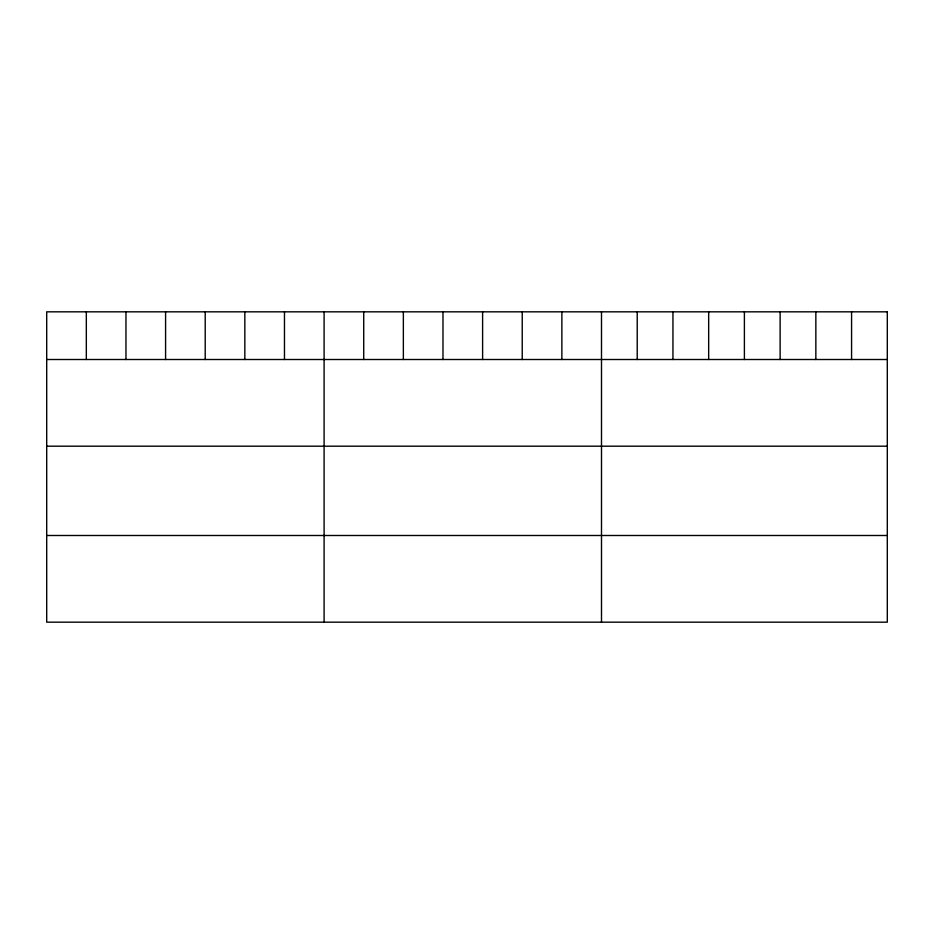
<?xml version="1.0" encoding="UTF-8"?>
<svg xmlns="http://www.w3.org/2000/svg" width="934" height="934" viewBox="0 0 934 934"><rect width="100%" height="100%" fill="white"/><g stroke="black" fill="none" stroke-linecap="round" stroke-linejoin="round"><path stroke-width="1.4" d="M46.7 359.508L887.3 359.508M46.7 446.195L887.3 446.195M46.7 535.497L887.3 535.497M851.574 311.828L851.574 359.508M815.849 311.828L815.849 359.508M780.124 311.828L780.124 359.508M744.398 311.828L744.398 359.508M708.673 311.828L708.673 359.508M672.947 311.828L672.947 359.508M637.221 311.828L637.221 359.508M601.496 311.828L601.496 622.172M561.871 311.828L561.871 359.508M522.234 311.828L522.234 359.508M482.609 311.828L482.609 359.508M442.985 311.828L442.985 359.508M403.36 311.828L403.36 359.508M363.723 311.828L363.723 359.508M324.098 311.828L324.098 622.172M284.473 311.828L284.473 359.508M244.836 311.828L244.836 359.508M205.211 311.828L205.211 359.508M165.587 311.828L165.587 359.508M125.962 311.828L125.962 359.508M86.325 311.828L86.325 359.508M887.3 311.828L46.7 311.828L46.7 622.172L887.3 622.172L887.3 311.828"/></g></svg>
